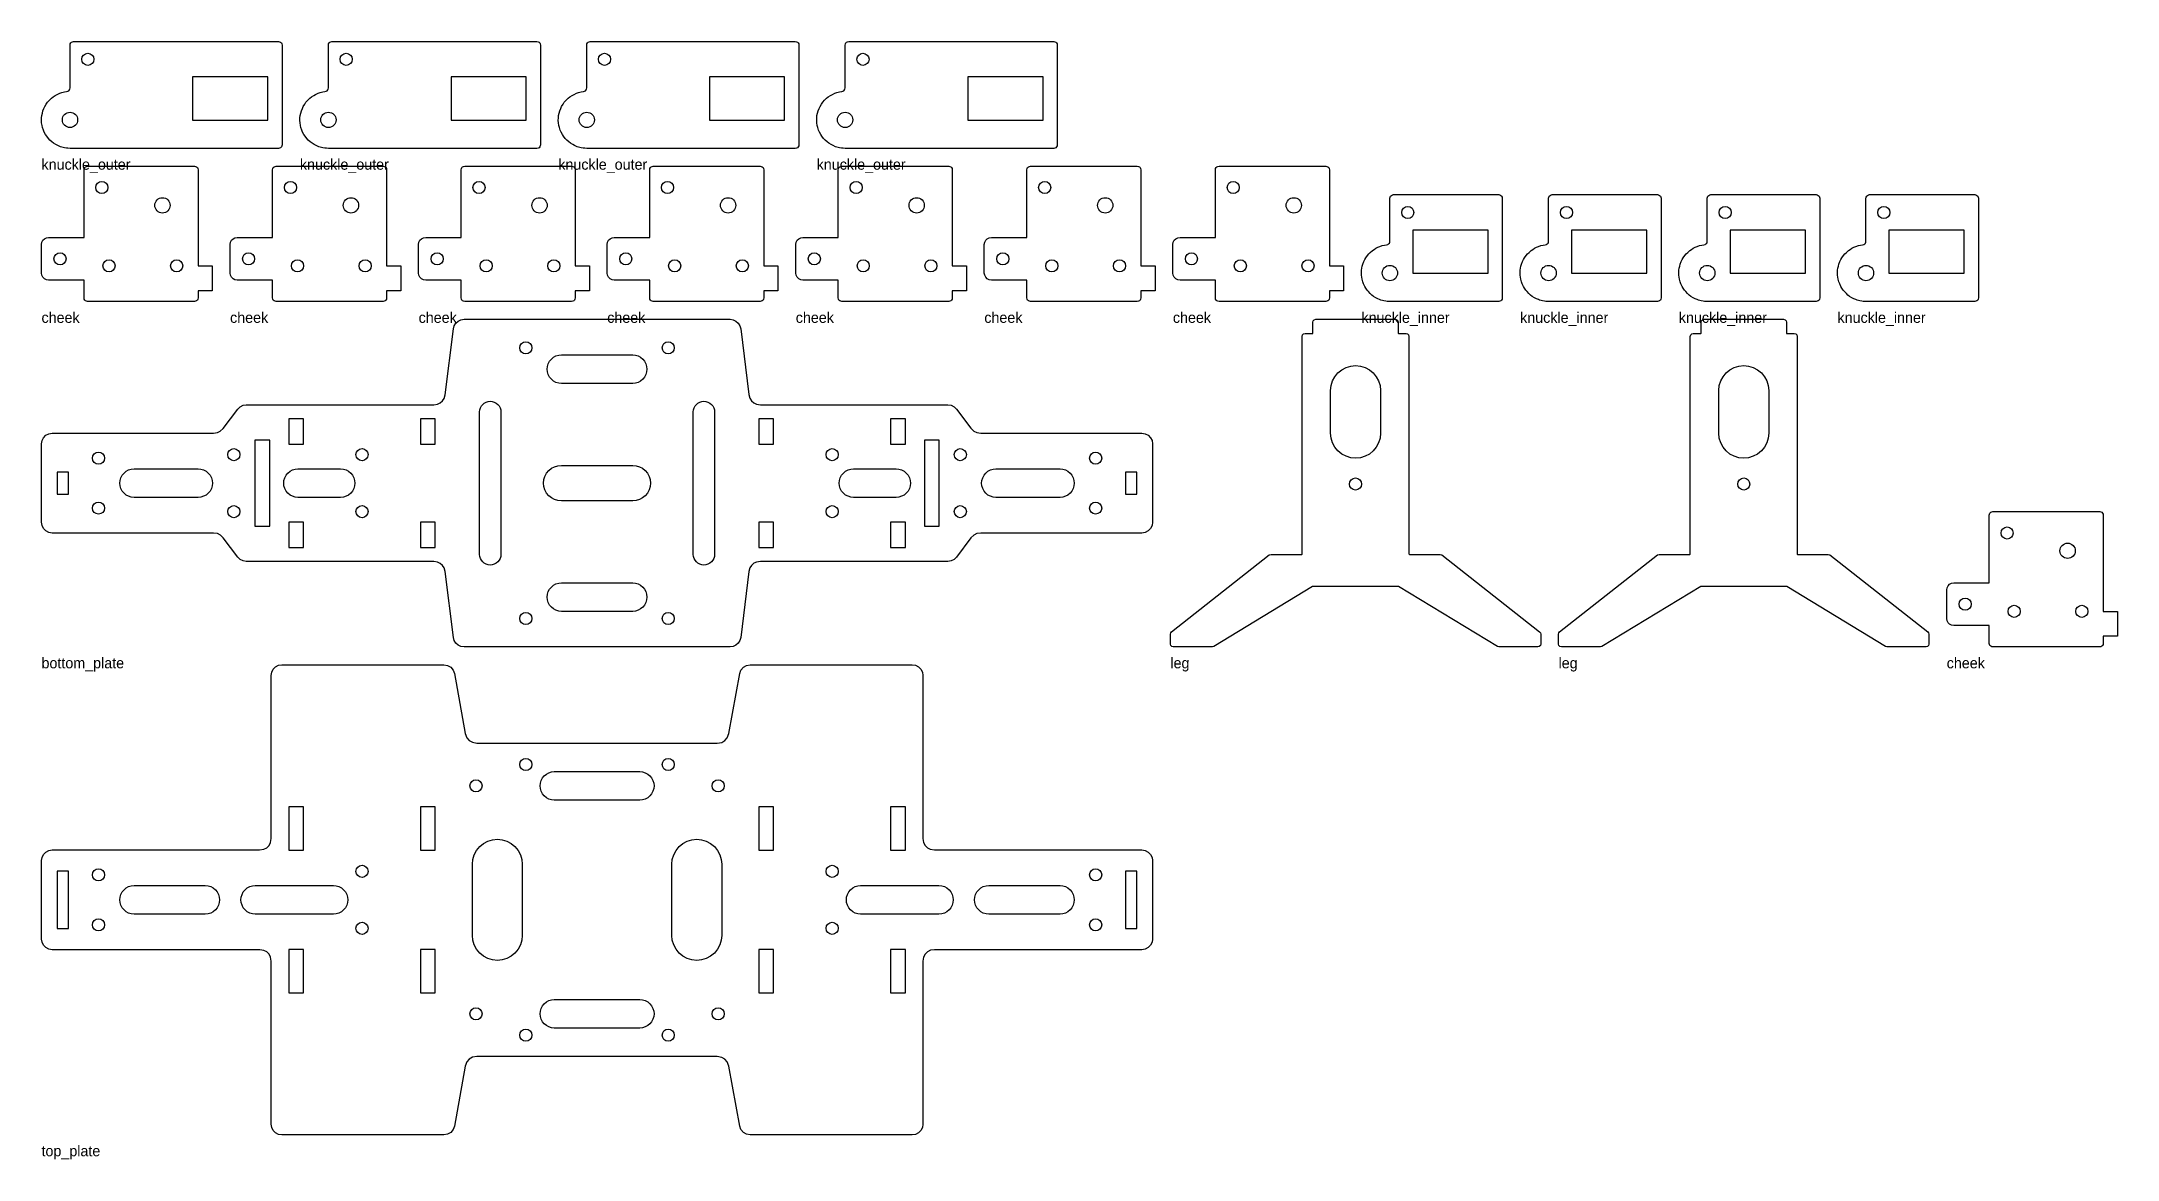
# Model space of a CAD drawing. Header units: millimetres. Extents: x 0 to 583, y -7 to 307.
import ezdxf

# ---------------------------------------------------------------- set-up
doc = ezdxf.new("R2010")
doc.units = ezdxf.units.MM
for name, color, linetype in [('CUT_INNER', 5, 'Continuous'), ('CUT_OUTER', 1, 'Continuous'), ('NOTES', 7, 'Continuous')]:
    doc.layers.add(name, color=color, linetype=linetype)

msp = doc.modelspace()

# ---------------------------------------------------------------- linework, layer by layer
at = {"layer": 'CUT_INNER'}
for points in [[(63.56, 284.93), (63.56, 297.07), (42.44, 297.07), (42.44, 284.93)], [(136.12, 284.93), (136.12, 297.07), (115, 297.07), (115, 284.93)], [(208.67, 284.93), (208.67, 297.07), (187.55, 297.07), (187.55, 284.93)], [(281.23, 284.93), (281.23, 297.07), (260.11, 297.07), (260.11, 284.93)], [(406.21, 241.93), (406.21, 254.07), (385.09, 254.07), (385.09, 241.93)], [(450.77, 241.93), (450.77, 254.07), (429.65, 254.07), (429.65, 241.93)], [(495.33, 241.93), (495.33, 254.07), (474.21, 254.07), (474.21, 241.93)], [(539.89, 241.93), (539.89, 254.07), (518.77, 254.07), (518.77, 241.93)], [(166, 219), (166.78, 218.92), (167.53, 218.7), (168.22, 218.33), (168.83, 217.83), (169.33, 217.22), (169.7, 216.53), (169.92, 215.78), (170, 215), (169.92, 214.22), (169.7, 213.47), (169.33, 212.78), (168.83, 212.17), (168.22, 211.67), (167.53, 211.3), (166.78, 211.08), (166, 211), (146, 211), (145.22, 211.08), (144.47, 211.3), (143.78, 211.67), (143.17, 212.17), (142.67, 212.78), (142.3, 213.47), (142.08, 214.22), (142, 215), (142.08, 215.78), (142.3, 216.53), (142.67, 217.22), (143.17, 217.83), (143.78, 218.33), (144.47, 218.7), (145.22, 218.92), (146, 219)], [(362, 209), (362.13, 210.37), (362.53, 211.68), (363.18, 212.89), (364.05, 213.95), (365.11, 214.82), (366.32, 215.47), (367.63, 215.87), (369, 216), (370.37, 215.87), (371.68, 215.47), (372.89, 214.82), (373.95, 213.95), (374.82, 212.89), (375.47, 211.68), (375.87, 210.37), (376, 209), (376, 197), (375.87, 195.63), (375.47, 194.32), (374.82, 193.11), (373.95, 192.05), (372.89, 191.18), (371.68, 190.53), (370.37, 190.13), (369, 190), (367.63, 190.13), (366.32, 190.53), (365.11, 191.18), (364.05, 192.05), (363.18, 193.11), (362.53, 194.32), (362.13, 195.63), (362, 197)], [(471, 209), (471.13, 210.37), (471.53, 211.68), (472.18, 212.89), (473.05, 213.95), (474.11, 214.82), (475.32, 215.47), (476.63, 215.87), (478, 216), (479.37, 215.87), (480.68, 215.47), (481.89, 214.82), (482.95, 213.95), (483.82, 212.89), (484.47, 211.68), (484.87, 210.37), (485, 209), (485, 197), (484.87, 195.63), (484.47, 194.32), (483.82, 193.11), (482.95, 192.05), (481.89, 191.18), (480.68, 190.53), (479.37, 190.13), (478, 190), (476.63, 190.13), (475.32, 190.53), (474.11, 191.18), (473.05, 192.05), (472.18, 193.11), (471.53, 194.32), (471.13, 195.63), (471, 197)], [(123, 203), (123.06, 203.59), (123.23, 204.15), (123.51, 204.67), (123.88, 205.12), (124.33, 205.49), (124.85, 205.77), (125.41, 205.94), (126, 206), (126.59, 205.94), (127.15, 205.77), (127.67, 205.49), (128.12, 205.12), (128.49, 204.67), (128.77, 204.15), (128.94, 203.59), (129, 203), (129, 163), (128.94, 162.41), (128.77, 161.85), (128.49, 161.33), (128.12, 160.88), (127.67, 160.51), (127.15, 160.23), (126.59, 160.06), (126, 160), (125.41, 160.06), (124.85, 160.23), (124.33, 160.51), (123.88, 160.88), (123.51, 161.33), (123.23, 161.85), (123.06, 162.41), (123, 163)], [(183, 203), (183.06, 203.59), (183.23, 204.15), (183.51, 204.67), (183.88, 205.12), (184.33, 205.49), (184.85, 205.77), (185.41, 205.94), (186, 206), (186.59, 205.94), (187.15, 205.77), (187.67, 205.49), (188.12, 205.12), (188.49, 204.67), (188.77, 204.15), (188.94, 203.59), (189, 203), (189, 163), (188.94, 162.41), (188.77, 161.85), (188.49, 161.33), (188.12, 160.88), (187.67, 160.51), (187.15, 160.23), (186.59, 160.06), (186, 160), (185.41, 160.06), (184.85, 160.23), (184.33, 160.51), (183.88, 160.88), (183.51, 161.33), (183.23, 161.85), (183.06, 162.41), (183, 163)], [(73.58, 193.93), (73.58, 201.07), (69.42, 201.07), (69.42, 193.93)], [(110.58, 193.93), (110.58, 201.07), (106.42, 201.07), (106.42, 193.93)], [(205.57, 193.93), (205.57, 201.07), (201.43, 201.07), (201.43, 193.93)], [(242.57, 193.93), (242.57, 201.07), (238.43, 201.07), (238.43, 193.93)], [(64.08, 170.93), (64.08, 195.07), (59.92, 195.07), (59.92, 170.93)], [(252.07, 170.93), (252.07, 195.07), (247.93, 195.07), (247.93, 170.93)], [(26, 179), (25.22, 179.08), (24.47, 179.3), (23.78, 179.67), (23.17, 180.17), (22.67, 180.78), (22.3, 181.47), (22.08, 182.22), (22, 183), (22.08, 183.78), (22.3, 184.53), (22.67, 185.22), (23.17, 185.83), (23.78, 186.33), (24.47, 186.7), (25.22, 186.92), (26, 187), (44, 187), (44.78, 186.92), (45.53, 186.7), (46.22, 186.33), (46.83, 185.83), (47.33, 185.22), (47.7, 184.53), (47.92, 183.78), (48, 183), (47.92, 182.22), (47.7, 181.47), (47.33, 180.78), (46.83, 180.17), (46.22, 179.67), (45.53, 179.3), (44.78, 179.08), (44, 179)], [(72, 179), (71.22, 179.08), (70.47, 179.3), (69.78, 179.67), (69.17, 180.17), (68.67, 180.78), (68.3, 181.47), (68.08, 182.22), (68, 183), (68.08, 183.78), (68.3, 184.53), (68.67, 185.22), (69.17, 185.83), (69.78, 186.33), (70.47, 186.7), (71.22, 186.92), (72, 187), (84, 187), (84.78, 186.92), (85.53, 186.7), (86.22, 186.33), (86.83, 185.83), (87.33, 185.22), (87.7, 184.53), (87.92, 183.78), (88, 183), (87.92, 182.22), (87.7, 181.47), (87.33, 180.78), (86.83, 180.17), (86.22, 179.67), (85.53, 179.3), (84.78, 179.08), (84, 179)], [(166, 188), (166.98, 187.9), (167.91, 187.62), (168.78, 187.16), (169.54, 186.54), (170.16, 185.78), (170.62, 184.91), (170.9, 183.98), (171, 183), (170.9, 182.02), (170.62, 181.09), (170.16, 180.22), (169.54, 179.46), (168.78, 178.84), (167.91, 178.38), (166.98, 178.1), (166, 178), (146, 178), (145.02, 178.1), (144.09, 178.38), (143.22, 178.84), (142.46, 179.46), (141.84, 180.22), (141.38, 181.09), (141.1, 182.02), (141, 183), (141.1, 183.98), (141.38, 184.91), (141.84, 185.78), (142.46, 186.54), (143.22, 187.16), (144.09, 187.62), (145.02, 187.9), (146, 188)], [(240, 187), (240.78, 186.92), (241.53, 186.7), (242.22, 186.33), (242.83, 185.83), (243.33, 185.22), (243.7, 184.53), (243.92, 183.78), (244, 183), (243.92, 182.22), (243.7, 181.47), (243.33, 180.78), (242.83, 180.17), (242.22, 179.67), (241.53, 179.3), (240.78, 179.08), (240, 179), (228, 179), (227.22, 179.08), (226.47, 179.3), (225.78, 179.67), (225.17, 180.17), (224.67, 180.78), (224.3, 181.47), (224.08, 182.22), (224, 183), (224.08, 183.78), (224.3, 184.53), (224.67, 185.22), (225.17, 185.83), (225.78, 186.33), (226.47, 186.7), (227.22, 186.92), (228, 187)], [(286, 187), (286.78, 186.92), (287.53, 186.7), (288.22, 186.33), (288.83, 185.83), (289.33, 185.22), (289.7, 184.53), (289.92, 183.78), (290, 183), (289.92, 182.22), (289.7, 181.47), (289.33, 180.78), (288.83, 180.17), (288.22, 179.67), (287.53, 179.3), (286.78, 179.08), (286, 179), (268, 179), (267.22, 179.08), (266.47, 179.3), (265.78, 179.67), (265.17, 180.17), (264.67, 180.78), (264.3, 181.47), (264.08, 182.22), (264, 183), (264.08, 183.78), (264.3, 184.53), (264.67, 185.22), (265.17, 185.83), (265.78, 186.33), (266.47, 186.7), (267.22, 186.92), (268, 187)], [(7.57, 179.93), (7.57, 186.07), (4.43, 186.07), (4.43, 179.93)], [(307.57, 179.93), (307.57, 186.07), (304.43, 186.07), (304.43, 179.93)], [(73.58, 164.93), (73.58, 172.07), (69.42, 172.07), (69.42, 164.93)], [(110.58, 164.93), (110.58, 172.07), (106.42, 172.07), (106.42, 164.93)], [(205.57, 164.93), (205.57, 172.07), (201.43, 172.07), (201.43, 164.93)], [(242.57, 164.93), (242.57, 172.07), (238.43, 172.07), (238.43, 164.93)], [(166, 155), (166.78, 154.92), (167.53, 154.7), (168.22, 154.33), (168.83, 153.83), (169.33, 153.22), (169.7, 152.53), (169.92, 151.78), (170, 151), (169.92, 150.22), (169.7, 149.47), (169.33, 148.78), (168.83, 148.17), (168.22, 147.67), (167.53, 147.3), (166.78, 147.08), (166, 147), (146, 147), (145.22, 147.08), (144.47, 147.3), (143.78, 147.67), (143.17, 148.17), (142.67, 148.78), (142.3, 149.47), (142.08, 150.22), (142, 151), (142.08, 151.78), (142.3, 152.53), (142.67, 153.22), (143.17, 153.83), (143.78, 154.33), (144.47, 154.7), (145.22, 154.92), (146, 155)], [(168, 102), (168.78, 101.92), (169.53, 101.7), (170.22, 101.33), (170.83, 100.83), (171.33, 100.22), (171.7, 99.53), (171.92, 98.78), (172, 98), (171.92, 97.22), (171.7, 96.47), (171.33, 95.78), (170.83, 95.17), (170.22, 94.67), (169.53, 94.3), (168.78, 94.08), (168, 94), (144, 94), (143.22, 94.08), (142.47, 94.3), (141.78, 94.67), (141.17, 95.17), (140.67, 95.78), (140.3, 96.47), (140.08, 97.22), (140, 98), (140.08, 98.78), (140.3, 99.53), (140.67, 100.22), (141.17, 100.83), (141.78, 101.33), (142.47, 101.7), (143.22, 101.92), (144, 102)], [(73.58, 79.92), (73.58, 92.08), (69.42, 92.08), (69.42, 79.92)], [(110.58, 79.92), (110.58, 92.08), (106.42, 92.08), (106.42, 79.92)], [(205.57, 79.92), (205.57, 92.08), (201.43, 92.08), (201.43, 79.92)], [(242.57, 79.92), (242.57, 92.08), (238.43, 92.08), (238.43, 79.92)], [(121, 76), (121.13, 77.37), (121.53, 78.68), (122.18, 79.89), (123.05, 80.95), (124.11, 81.82), (125.32, 82.47), (126.63, 82.87), (128, 83), (129.37, 82.87), (130.68, 82.47), (131.89, 81.82), (132.95, 80.95), (133.82, 79.89), (134.47, 78.68), (134.87, 77.37), (135, 76), (135, 56), (134.87, 54.63), (134.47, 53.32), (133.82, 52.11), (132.95, 51.05), (131.89, 50.18), (130.68, 49.53), (129.37, 49.13), (128, 49), (126.63, 49.13), (125.32, 49.53), (124.11, 50.18), (123.05, 51.05), (122.18, 52.11), (121.53, 53.32), (121.13, 54.63), (121, 56)], [(177, 76), (177.13, 77.37), (177.53, 78.68), (178.18, 79.89), (179.05, 80.95), (180.11, 81.82), (181.32, 82.47), (182.63, 82.87), (184, 83), (185.37, 82.87), (186.68, 82.47), (187.89, 81.82), (188.95, 80.95), (189.82, 79.89), (190.47, 78.68), (190.87, 77.37), (191, 76), (191, 56), (190.87, 54.63), (190.47, 53.32), (189.82, 52.11), (188.95, 51.05), (187.89, 50.18), (186.68, 49.53), (185.37, 49.13), (184, 49), (182.63, 49.13), (181.32, 49.53), (180.11, 50.18), (179.05, 51.05), (178.18, 52.11), (177.53, 53.32), (177.13, 54.63), (177, 56)], [(7.57, 57.92), (7.57, 74.08), (4.43, 74.08), (4.43, 57.92)], [(26, 62), (25.22, 62.08), (24.47, 62.3), (23.78, 62.67), (23.17, 63.17), (22.67, 63.78), (22.3, 64.47), (22.08, 65.22), (22, 66), (22.08, 66.78), (22.3, 67.53), (22.67, 68.22), (23.17, 68.83), (23.78, 69.33), (24.47, 69.7), (25.22, 69.92), (26, 70), (46, 70), (46.78, 69.92), (47.53, 69.7), (48.22, 69.33), (48.83, 68.83), (49.33, 68.22), (49.7, 67.53), (49.92, 66.78), (50, 66), (49.92, 65.22), (49.7, 64.47), (49.33, 63.78), (48.83, 63.17), (48.22, 62.67), (47.53, 62.3), (46.78, 62.08), (46, 62)], [(60, 62), (59.22, 62.08), (58.47, 62.3), (57.78, 62.67), (57.17, 63.17), (56.67, 63.78), (56.3, 64.47), (56.08, 65.22), (56, 66), (56.08, 66.78), (56.3, 67.53), (56.67, 68.22), (57.17, 68.83), (57.78, 69.33), (58.47, 69.7), (59.22, 69.92), (60, 70), (82, 70), (82.78, 69.92), (83.53, 69.7), (84.22, 69.33), (84.83, 68.83), (85.33, 68.22), (85.7, 67.53), (85.92, 66.78), (86, 66), (85.92, 65.22), (85.7, 64.47), (85.33, 63.78), (84.83, 63.17), (84.22, 62.67), (83.53, 62.3), (82.78, 62.08), (82, 62)], [(252, 70), (252.78, 69.92), (253.53, 69.7), (254.22, 69.33), (254.83, 68.83), (255.33, 68.22), (255.7, 67.53), (255.92, 66.78), (256, 66), (255.92, 65.22), (255.7, 64.47), (255.33, 63.78), (254.83, 63.17), (254.22, 62.67), (253.53, 62.3), (252.78, 62.08), (252, 62), (230, 62), (229.22, 62.08), (228.47, 62.3), (227.78, 62.67), (227.17, 63.17), (226.67, 63.78), (226.3, 64.47), (226.08, 65.22), (226, 66), (226.08, 66.78), (226.3, 67.53), (226.67, 68.22), (227.17, 68.83), (227.78, 69.33), (228.47, 69.7), (229.22, 69.92), (230, 70)], [(286, 70), (286.78, 69.92), (287.53, 69.7), (288.22, 69.33), (288.83, 68.83), (289.33, 68.22), (289.7, 67.53), (289.92, 66.78), (290, 66), (289.92, 65.22), (289.7, 64.47), (289.33, 63.78), (288.83, 63.17), (288.22, 62.67), (287.53, 62.3), (286.78, 62.08), (286, 62), (266, 62), (265.22, 62.08), (264.47, 62.3), (263.78, 62.67), (263.17, 63.17), (262.67, 63.78), (262.3, 64.47), (262.08, 65.22), (262, 66), (262.08, 66.78), (262.3, 67.53), (262.67, 68.22), (263.17, 68.83), (263.78, 69.33), (264.47, 69.7), (265.22, 69.92), (266, 70)], [(307.57, 57.92), (307.57, 74.08), (304.43, 74.08), (304.43, 57.92)], [(73.58, 39.92), (73.58, 52.08), (69.42, 52.08), (69.42, 39.92)], [(110.58, 39.92), (110.58, 52.08), (106.42, 52.08), (106.42, 39.92)], [(205.57, 39.92), (205.57, 52.08), (201.43, 52.08), (201.43, 39.92)], [(242.57, 39.92), (242.57, 52.08), (238.43, 52.08), (238.43, 39.92)], [(168, 38), (168.78, 37.92), (169.53, 37.7), (170.22, 37.33), (170.83, 36.83), (171.33, 36.22), (171.7, 35.53), (171.92, 34.78), (172, 34), (171.92, 33.22), (171.7, 32.47), (171.33, 31.78), (170.83, 31.17), (170.22, 30.67), (169.53, 30.3), (168.78, 30.08), (168, 30), (144, 30), (143.22, 30.08), (142.47, 30.3), (141.78, 30.67), (141.17, 31.17), (140.67, 31.78), (140.3, 32.47), (140.08, 33.22), (140, 34), (140.08, 34.78), (140.3, 35.53), (140.67, 36.22), (141.17, 36.83), (141.78, 37.33), (142.47, 37.7), (143.22, 37.92), (144, 38)]]:
    msp.add_lwpolyline(points, close=True, dxfattribs=at)
for centre, radius in [((13, 302), 1.7), ((85.56, 302), 1.7), ((158.11, 302), 1.7), ((230.67, 302), 1.7), ((8, 285), 2.15), ((80.56, 285), 2.15), ((153.11, 285), 2.15), ((225.67, 285), 2.15), ((16.95, 266), 1.7), ((33.95, 261), 2.15), ((69.9, 266), 1.7), ((86.9, 261), 2.15), ((122.85, 266), 1.7), ((139.85, 261), 2.15), ((175.8, 266), 1.7), ((192.8, 261), 2.15), ((228.75, 266), 1.7), ((245.75, 261), 2.15), ((281.7, 266), 1.7), ((298.7, 261), 2.15), ((334.65, 266), 1.7), ((351.65, 261), 2.15), ((383.65, 259), 1.7), ((428.21, 259), 1.7), ((472.77, 259), 1.7), ((517.33, 259), 1.7), ((5.2, 246), 1.7), ((18.95, 244), 1.7), ((37.95, 244), 1.7), ((58.15, 246), 1.7), ((71.9, 244), 1.7), ((90.9, 244), 1.7), ((111.1, 246), 1.7), ((124.85, 244), 1.7), ((143.85, 244), 1.7), ((164.05, 246), 1.7), ((177.8, 244), 1.7), ((196.8, 244), 1.7), ((217, 246), 1.7), ((230.75, 244), 1.7), ((249.75, 244), 1.7), ((269.95, 246), 1.7), ((283.7, 244), 1.7), ((302.7, 244), 1.7), ((322.9, 246), 1.7), ((336.65, 244), 1.7), ((355.65, 244), 1.7), ((378.65, 242), 2.15), ((423.21, 242), 2.15), ((467.77, 242), 2.15), ((512.33, 242), 2.15), ((136, 221), 1.7), ((176, 221), 1.7), ((54, 191), 1.7), ((90, 191), 1.7), ((222, 191), 1.7), ((258, 191), 1.7), ((16, 190), 1.7), ((296, 190), 1.7), ((369, 182.75), 1.7), ((478, 182.75), 1.7), ((16, 176), 1.7), ((54, 175), 1.7), ((90, 175), 1.7), ((222, 175), 1.7), ((258, 175), 1.7), ((296, 176), 1.7), ((551.95, 169), 1.7), ((568.95, 164), 2.15), ((136, 145), 1.7), ((176, 145), 1.7), ((540.2, 149), 1.7), ((553.95, 147), 1.7), ((572.95, 147), 1.7), ((136, 104), 1.7), ((176, 104), 1.7), ((122, 98), 1.7), ((190, 98), 1.7), ((16, 73), 1.7), ((90, 74), 1.7), ((222, 74), 1.7), ((296, 73), 1.7), ((16, 59), 1.7), ((90, 58), 1.7), ((222, 58), 1.7), ((296, 59), 1.7), ((122, 34), 1.7), ((190, 34), 1.7), ((136, 28), 1.7), ((176, 28), 1.7)]:
    msp.add_circle(centre, radius, dxfattribs=at)
at = {"layer": 'CUT_OUTER'}
for points in [[(7.04, 292.94), (7.39, 293.03), (7.63, 293.18), (7.82, 293.4), (7.95, 293.66), (8, 294.02), (8, 306), (8.05, 306.31), (8.19, 306.59), (8.41, 306.81), (8.69, 306.95), (9, 307), (66.56, 307), (66.87, 306.95), (67.15, 306.81), (67.37, 306.59), (67.51, 306.31), (67.56, 306), (67.56, 278), (67.51, 277.69), (67.37, 277.41), (67.15, 277.19), (66.87, 277.05), (66.56, 277), (8.01, 277), (7.42, 277.02), (7.01, 277.06), (6.45, 277.15), (6.04, 277.24), (5.31, 277.46), (4.59, 277.76), (4.04, 278.05), (3.4, 278.45), (2.91, 278.82), (2.35, 279.33), (1.93, 279.78), (1.46, 280.38), (1.13, 280.9), (0.77, 281.57), (0.53, 282.13), (0.29, 282.85), (0.15, 283.45), (0.04, 284.2), (0, 284.82), (0.02, 285.58), (0.09, 286.19), (0.23, 286.93), (0.41, 287.52), (0.68, 288.23), (0.95, 288.78), (1.34, 289.43), (1.7, 289.93), (2.21, 290.53), (2.76, 291.05), (3.24, 291.43), (3.87, 291.86), (4.41, 292.15), (5.11, 292.46), (5.69, 292.66), (6.43, 292.84)], [(79.59, 292.94), (79.94, 293.03), (80.19, 293.18), (80.38, 293.4), (80.5, 293.66), (80.56, 294.02), (80.56, 306), (80.6, 306.31), (80.75, 306.59), (80.97, 306.81), (81.25, 306.95), (81.56, 307), (139.12, 307), (139.43, 306.95), (139.7, 306.81), (139.93, 306.59), (140.07, 306.31), (140.12, 306), (140.12, 278), (140.07, 277.69), (139.93, 277.41), (139.7, 277.19), (139.43, 277.05), (139.12, 277), (80.57, 277), (79.98, 277.02), (79.56, 277.06), (79.01, 277.15), (78.6, 277.24), (77.87, 277.46), (77.15, 277.76), (76.6, 278.05), (75.96, 278.45), (75.47, 278.82), (74.91, 279.33), (74.49, 279.78), (74.02, 280.38), (73.69, 280.9), (73.33, 281.57), (73.09, 282.13), (72.85, 282.85), (72.71, 283.45), (72.6, 284.2), (72.56, 284.82), (72.58, 285.58), (72.64, 286.19), (72.79, 286.93), (72.96, 287.52), (73.24, 288.23), (73.51, 288.78), (73.9, 289.43), (74.26, 289.93), (74.77, 290.53), (75.32, 291.05), (75.8, 291.43), (76.43, 291.86), (76.97, 292.15), (77.67, 292.46), (78.25, 292.66), (78.98, 292.84)], [(152.15, 292.94), (152.5, 293.03), (152.75, 293.18), (152.94, 293.4), (153.06, 293.66), (153.11, 294.02), (153.11, 306), (153.16, 306.31), (153.3, 306.59), (153.53, 306.81), (153.8, 306.95), (154.11, 307), (211.67, 307), (211.98, 306.95), (212.26, 306.81), (212.48, 306.59), (212.63, 306.31), (212.67, 306), (212.67, 278), (212.63, 277.69), (212.48, 277.41), (212.26, 277.19), (211.98, 277.05), (211.67, 277), (153.13, 277), (152.54, 277.02), (152.12, 277.06), (151.57, 277.15), (151.16, 277.24), (150.43, 277.46), (149.7, 277.76), (149.16, 278.05), (148.52, 278.45), (148.03, 278.82), (147.47, 279.33), (147.05, 279.78), (146.58, 280.38), (146.25, 280.9), (145.89, 281.57), (145.65, 282.13), (145.41, 282.85), (145.27, 283.45), (145.15, 284.2), (145.12, 284.82), (145.13, 285.58), (145.2, 286.19), (145.35, 286.93), (145.52, 287.52), (145.8, 288.23), (146.06, 288.78), (146.46, 289.43), (146.81, 289.93), (147.33, 290.53), (147.88, 291.05), (148.36, 291.43), (148.99, 291.86), (149.53, 292.15), (150.22, 292.46), (150.8, 292.66), (151.54, 292.84)], [(224.71, 292.94), (225.06, 293.03), (225.3, 293.18), (225.5, 293.4), (225.62, 293.66), (225.67, 294.02), (225.67, 306), (225.72, 306.31), (225.86, 306.59), (226.08, 306.81), (226.36, 306.95), (226.67, 307), (284.23, 307), (284.54, 306.95), (284.82, 306.81), (285.04, 306.59), (285.18, 306.31), (285.23, 306), (285.23, 278), (285.18, 277.69), (285.04, 277.41), (284.82, 277.19), (284.54, 277.05), (284.23, 277), (225.68, 277), (225.1, 277.02), (224.68, 277.06), (224.12, 277.15), (223.72, 277.24), (222.99, 277.46), (222.26, 277.76), (221.72, 278.05), (221.08, 278.45), (220.59, 278.82), (220.02, 279.33), (219.61, 279.78), (219.14, 280.38), (218.8, 280.9), (218.45, 281.57), (218.2, 282.13), (217.97, 282.85), (217.82, 283.45), (217.71, 284.2), (217.67, 284.82), (217.69, 285.58), (217.76, 286.19), (217.91, 286.93), (218.08, 287.52), (218.35, 288.23), (218.62, 288.78), (219.01, 289.43), (219.37, 289.93), (219.89, 290.53), (220.44, 291.05), (220.92, 291.43), (221.55, 291.86), (222.09, 292.15), (222.78, 292.46), (223.36, 292.66), (224.1, 292.84)], [(47.95, 244), (47.95, 237), (43.95, 237), (43.95, 235), (43.9, 234.69), (43.76, 234.41), (43.54, 234.19), (43.26, 234.05), (42.95, 234), (12.95, 234), (12.64, 234.05), (12.36, 234.19), (12.14, 234.41), (12, 234.69), (11.95, 235), (11.95, 240), (2, 240), (1.38, 240.1), (0.82, 240.38), (0.38, 240.82), (0.1, 241.38), (0, 242), (0, 250), (0.1, 250.62), (0.38, 251.18), (0.82, 251.62), (1.38, 251.9), (2, 252), (11.95, 252), (11.95, 271), (12, 271.31), (12.14, 271.59), (12.36, 271.81), (12.64, 271.95), (12.95, 272), (42.95, 272), (43.26, 271.95), (43.54, 271.81), (43.76, 271.59), (43.9, 271.31), (43.95, 271), (43.95, 244)], [(100.9, 244), (100.9, 237), (96.9, 237), (96.9, 235), (96.85, 234.69), (96.71, 234.41), (96.49, 234.19), (96.21, 234.05), (95.9, 234), (65.9, 234), (65.59, 234.05), (65.31, 234.19), (65.09, 234.41), (64.95, 234.69), (64.9, 235), (64.9, 240), (54.95, 240), (54.33, 240.1), (53.77, 240.38), (53.33, 240.82), (53.05, 241.38), (52.95, 242), (52.95, 250), (53.05, 250.62), (53.33, 251.18), (53.77, 251.62), (54.33, 251.9), (54.95, 252), (64.9, 252), (64.9, 271), (64.95, 271.31), (65.09, 271.59), (65.31, 271.81), (65.59, 271.95), (65.9, 272), (95.9, 272), (96.21, 271.95), (96.49, 271.81), (96.71, 271.59), (96.85, 271.31), (96.9, 271), (96.9, 244)], [(153.85, 244), (153.85, 237), (149.85, 237), (149.85, 235), (149.8, 234.69), (149.66, 234.41), (149.44, 234.19), (149.16, 234.05), (148.85, 234), (118.85, 234), (118.54, 234.05), (118.26, 234.19), (118.04, 234.41), (117.9, 234.69), (117.85, 235), (117.85, 240), (107.9, 240), (107.28, 240.1), (106.72, 240.38), (106.28, 240.82), (106, 241.38), (105.9, 242), (105.9, 250), (106, 250.62), (106.28, 251.18), (106.72, 251.62), (107.28, 251.9), (107.9, 252), (117.85, 252), (117.85, 271), (117.9, 271.31), (118.04, 271.59), (118.26, 271.81), (118.54, 271.95), (118.85, 272), (148.85, 272), (149.16, 271.95), (149.44, 271.81), (149.66, 271.59), (149.8, 271.31), (149.85, 271), (149.85, 244)], [(206.8, 244), (206.8, 237), (202.8, 237), (202.8, 235), (202.75, 234.69), (202.61, 234.41), (202.39, 234.19), (202.11, 234.05), (201.8, 234), (171.8, 234), (171.49, 234.05), (171.21, 234.19), (170.99, 234.41), (170.85, 234.69), (170.8, 235), (170.8, 240), (160.85, 240), (160.23, 240.1), (159.67, 240.38), (159.23, 240.82), (158.95, 241.38), (158.85, 242), (158.85, 250), (158.95, 250.62), (159.23, 251.18), (159.67, 251.62), (160.23, 251.9), (160.85, 252), (170.8, 252), (170.8, 271), (170.85, 271.31), (170.99, 271.59), (171.21, 271.81), (171.49, 271.95), (171.8, 272), (201.8, 272), (202.11, 271.95), (202.39, 271.81), (202.61, 271.59), (202.75, 271.31), (202.8, 271), (202.8, 244)], [(259.75, 244), (259.75, 237), (255.75, 237), (255.75, 235), (255.7, 234.69), (255.56, 234.41), (255.34, 234.19), (255.06, 234.05), (254.75, 234), (224.75, 234), (224.44, 234.05), (224.16, 234.19), (223.94, 234.41), (223.8, 234.69), (223.75, 235), (223.75, 240), (213.8, 240), (213.18, 240.1), (212.62, 240.38), (212.18, 240.82), (211.9, 241.38), (211.8, 242), (211.8, 250), (211.9, 250.62), (212.18, 251.18), (212.62, 251.62), (213.18, 251.9), (213.8, 252), (223.75, 252), (223.75, 271), (223.8, 271.31), (223.94, 271.59), (224.16, 271.81), (224.44, 271.95), (224.75, 272), (254.75, 272), (255.06, 271.95), (255.34, 271.81), (255.56, 271.59), (255.7, 271.31), (255.75, 271), (255.75, 244)], [(312.7, 244), (312.7, 237), (308.7, 237), (308.7, 235), (308.65, 234.69), (308.51, 234.41), (308.29, 234.19), (308.01, 234.05), (307.7, 234), (277.7, 234), (277.39, 234.05), (277.11, 234.19), (276.89, 234.41), (276.75, 234.69), (276.7, 235), (276.7, 240), (266.75, 240), (266.13, 240.1), (265.57, 240.38), (265.13, 240.82), (264.85, 241.38), (264.75, 242), (264.75, 250), (264.85, 250.62), (265.13, 251.18), (265.57, 251.62), (266.13, 251.9), (266.75, 252), (276.7, 252), (276.7, 271), (276.75, 271.31), (276.89, 271.59), (277.11, 271.81), (277.39, 271.95), (277.7, 272), (307.7, 272), (308.01, 271.95), (308.29, 271.81), (308.51, 271.59), (308.65, 271.31), (308.7, 271), (308.7, 244)], [(365.65, 244), (365.65, 237), (361.65, 237), (361.65, 235), (361.6, 234.69), (361.46, 234.41), (361.24, 234.19), (360.96, 234.05), (360.65, 234), (330.65, 234), (330.34, 234.05), (330.06, 234.19), (329.84, 234.41), (329.7, 234.69), (329.65, 235), (329.65, 240), (319.7, 240), (319.08, 240.1), (318.52, 240.38), (318.08, 240.82), (317.8, 241.38), (317.7, 242), (317.7, 250), (317.8, 250.62), (318.08, 251.18), (318.52, 251.62), (319.08, 251.9), (319.7, 252), (329.65, 252), (329.65, 271), (329.7, 271.31), (329.84, 271.59), (330.06, 271.81), (330.34, 271.95), (330.65, 272), (360.65, 272), (360.96, 271.95), (361.24, 271.81), (361.46, 271.59), (361.6, 271.31), (361.65, 271), (361.65, 244)], [(377.69, 249.94), (378.04, 250.03), (378.28, 250.18), (378.48, 250.4), (378.6, 250.66), (378.65, 251.02), (378.65, 263), (378.7, 263.31), (378.84, 263.59), (379.06, 263.81), (379.34, 263.95), (379.65, 264), (409.21, 264), (409.52, 263.95), (409.8, 263.81), (410.02, 263.59), (410.16, 263.31), (410.21, 263), (410.21, 235), (410.16, 234.69), (410.02, 234.41), (409.8, 234.19), (409.52, 234.05), (409.21, 234), (378.66, 234), (378.25, 234.01), (377.85, 234.04), (377.46, 234.09), (376.91, 234.19), (376.53, 234.29), (376.13, 234.41), (375.76, 234.54), (375.24, 234.76), (374.7, 235.05), (374.05, 235.45), (373.58, 235.81), (373.12, 236.21), (372.6, 236.77), (372.23, 237.22), (371.88, 237.73), (371.59, 238.24), (371.26, 238.93), (371.05, 239.5), (370.85, 240.24), (370.74, 240.81), (370.67, 241.4), (370.65, 242.01), (370.69, 242.77), (370.77, 243.36), (370.89, 243.93), (371.06, 244.52), (371.33, 245.23), (371.6, 245.78), (371.9, 246.29), (372.34, 246.91), (372.73, 247.38), (373.14, 247.8), (373.72, 248.3), (374.2, 248.64), (374.72, 248.97), (375.24, 249.24), (375.78, 249.47), (376.5, 249.71), (377.1, 249.85)], [(422.25, 249.94), (422.6, 250.03), (422.84, 250.18), (423.04, 250.4), (423.16, 250.66), (423.21, 251.02), (423.21, 263), (423.26, 263.31), (423.4, 263.59), (423.62, 263.81), (423.9, 263.95), (424.21, 264), (453.77, 264), (454.08, 263.95), (454.36, 263.81), (454.58, 263.59), (454.72, 263.31), (454.77, 263), (454.77, 235), (454.72, 234.69), (454.58, 234.41), (454.36, 234.19), (454.08, 234.05), (453.77, 234), (423.22, 234), (422.81, 234.01), (422.41, 234.04), (422.02, 234.09), (421.47, 234.19), (421.09, 234.29), (420.69, 234.41), (420.32, 234.54), (419.8, 234.76), (419.26, 235.05), (418.61, 235.45), (418.14, 235.81), (417.68, 236.21), (417.16, 236.77), (416.79, 237.22), (416.44, 237.73), (416.15, 238.24), (415.82, 238.93), (415.61, 239.5), (415.41, 240.24), (415.3, 240.81), (415.23, 241.4), (415.21, 242.01), (415.25, 242.77), (415.33, 243.36), (415.45, 243.93), (415.62, 244.52), (415.89, 245.23), (416.16, 245.78), (416.46, 246.29), (416.9, 246.91), (417.29, 247.38), (417.7, 247.8), (418.28, 248.3), (418.76, 248.64), (419.28, 248.97), (419.8, 249.24), (420.34, 249.47), (421.06, 249.71), (421.66, 249.85)], [(466.81, 249.94), (467.16, 250.03), (467.4, 250.18), (467.6, 250.4), (467.72, 250.66), (467.77, 251.02), (467.77, 263), (467.82, 263.31), (467.96, 263.59), (468.18, 263.81), (468.46, 263.95), (468.77, 264), (498.33, 264), (498.64, 263.95), (498.92, 263.81), (499.14, 263.59), (499.28, 263.31), (499.33, 263), (499.33, 235), (499.28, 234.69), (499.14, 234.41), (498.92, 234.19), (498.64, 234.05), (498.33, 234), (467.78, 234), (467.37, 234.01), (466.97, 234.04), (466.58, 234.09), (466.03, 234.19), (465.65, 234.29), (465.25, 234.41), (464.88, 234.54), (464.36, 234.76), (463.82, 235.05), (463.17, 235.45), (462.7, 235.81), (462.25, 236.21), (461.72, 236.77), (461.35, 237.22), (461, 237.73), (460.71, 238.24), (460.38, 238.93), (460.17, 239.5), (459.97, 240.24), (459.86, 240.81), (459.79, 241.4), (459.77, 242.01), (459.81, 242.77), (459.89, 243.36), (460.01, 243.93), (460.18, 244.52), (460.45, 245.23), (460.72, 245.78), (461.02, 246.29), (461.46, 246.91), (461.85, 247.38), (462.26, 247.8), (462.84, 248.3), (463.32, 248.64), (463.84, 248.97), (464.36, 249.24), (464.9, 249.47), (465.62, 249.71), (466.22, 249.85)], [(511.37, 249.94), (511.72, 250.03), (511.96, 250.18), (512.16, 250.4), (512.28, 250.66), (512.33, 251.02), (512.33, 263), (512.38, 263.31), (512.52, 263.59), (512.74, 263.81), (513.02, 263.95), (513.33, 264), (542.89, 264), (543.2, 263.95), (543.48, 263.81), (543.7, 263.59), (543.84, 263.31), (543.89, 263), (543.89, 235), (543.84, 234.69), (543.7, 234.41), (543.48, 234.19), (543.2, 234.05), (542.89, 234), (512.34, 234), (511.93, 234.01), (511.53, 234.04), (511.14, 234.09), (510.59, 234.19), (510.21, 234.29), (509.81, 234.41), (509.44, 234.54), (508.92, 234.76), (508.38, 235.05), (507.73, 235.45), (507.26, 235.81), (506.81, 236.21), (506.28, 236.77), (505.91, 237.22), (505.56, 237.73), (505.27, 238.24), (504.94, 238.93), (504.73, 239.5), (504.53, 240.24), (504.42, 240.81), (504.35, 241.4), (504.33, 242.01), (504.37, 242.77), (504.45, 243.36), (504.57, 243.93), (504.74, 244.52), (505.01, 245.23), (505.28, 245.78), (505.58, 246.29), (506.02, 246.91), (506.41, 247.38), (506.82, 247.8), (507.4, 248.3), (507.88, 248.64), (508.4, 248.97), (508.92, 249.24), (509.46, 249.47), (510.18, 249.71), (510.78, 249.85)], [(0, 194), (0.15, 194.93), (0.57, 195.76), (1.24, 196.43), (2.07, 196.85), (3, 197), (48.26, 197), (49.4, 197.18), (50.21, 197.58), (51.03, 198.38), (55.1, 203.8), (55.76, 204.45), (56.59, 204.86), (57.5, 205), (110.13, 205), (111.19, 205.15), (111.97, 205.51), (112.61, 206.08), (113.06, 206.81), (113.35, 207.84), (115.67, 226.37), (115.9, 227.21), (116.36, 227.94), (117.01, 228.51), (117.79, 228.88), (118.65, 229), (193.35, 229), (194.21, 228.88), (194.99, 228.51), (195.64, 227.94), (196.1, 227.21), (196.33, 226.37), (198.64, 207.85), (198.93, 206.82), (199.38, 206.09), (200.02, 205.52), (200.8, 205.16), (201.86, 205.01), (254.5, 205), (255.41, 204.86), (256.24, 204.44), (256.9, 203.8), (260.96, 198.39), (261.78, 197.59), (262.6, 197.18), (263.73, 197), (309, 197), (309.93, 196.85), (310.76, 196.43), (311.43, 195.76), (311.85, 194.93), (312, 194), (312, 172), (311.85, 171.07), (311.43, 170.24), (310.76, 169.57), (309.93, 169.15), (309, 169), (263.74, 169), (262.6, 168.82), (261.79, 168.42), (260.97, 167.62), (256.9, 162.2), (256.24, 161.55), (255.41, 161.14), (254.5, 161), (201.87, 161), (200.81, 160.85), (200.03, 160.49), (199.39, 159.92), (198.94, 159.19), (198.65, 158.16), (196.33, 139.63), (196.1, 138.79), (195.64, 138.06), (194.99, 137.49), (194.21, 137.12), (193.35, 137), (118.65, 137), (117.79, 137.12), (117.01, 137.49), (116.36, 138.06), (115.9, 138.79), (115.67, 139.63), (113.36, 158.15), (113.07, 159.18), (112.62, 159.91), (111.98, 160.48), (111.2, 160.84), (110.14, 160.99), (57.5, 161), (56.59, 161.14), (55.76, 161.56), (55.1, 162.2), (51.04, 167.61), (50.22, 168.41), (49.4, 168.82), (48.27, 169), (3, 169), (2.07, 169.15), (1.24, 169.57), (0.57, 170.24), (0.15, 171.07), (0, 172)], [(353.98, 163.02), (354, 163.11), (354, 224.2), (354.11, 224.6), (354.4, 224.89), (354.8, 225), (356.89, 225), (356.98, 225.02), (357, 225.11), (357, 228.2), (357.11, 228.6), (357.4, 228.89), (357.8, 229), (380.2, 229), (380.6, 228.89), (380.89, 228.6), (381, 228.2), (381, 225.11), (381.02, 225.02), (381.11, 225), (383.2, 225), (383.6, 224.89), (383.89, 224.6), (384, 224.2), (384, 163.11), (384.02, 163.02), (384.11, 163), (392.72, 163), (393.22, 162.83), (420.69, 141.24), (420.92, 140.96), (421, 140.61), (421, 137.8), (420.89, 137.4), (420.6, 137.11), (420.2, 137), (409.22, 137), (408.81, 137.12), (381.09, 153.94), (380.89, 154), (357.11, 154), (356.91, 153.94), (329.19, 137.12), (328.78, 137), (317.8, 137), (317.4, 137.11), (317.11, 137.4), (317, 137.8), (317, 140.61), (317.08, 140.96), (317.31, 141.24), (344.78, 162.83), (345.28, 163), (353.89, 163)], [(462.98, 163.02), (463, 163.11), (463, 224.2), (463.11, 224.6), (463.4, 224.89), (463.8, 225), (465.89, 225), (465.98, 225.02), (466, 225.11), (466, 228.2), (466.11, 228.6), (466.4, 228.89), (466.8, 229), (489.2, 229), (489.6, 228.89), (489.89, 228.6), (490, 228.2), (490, 225.11), (490.02, 225.02), (490.11, 225), (492.2, 225), (492.6, 224.89), (492.89, 224.6), (493, 224.2), (493, 163.11), (493.02, 163.02), (493.11, 163), (501.72, 163), (502.22, 162.83), (529.69, 141.24), (529.92, 140.96), (530, 140.61), (530, 137.8), (529.89, 137.4), (529.6, 137.11), (529.2, 137), (518.22, 137), (517.81, 137.12), (490.09, 153.94), (489.89, 154), (466.11, 154), (465.91, 153.94), (438.19, 137.12), (437.78, 137), (426.8, 137), (426.4, 137.11), (426.11, 137.4), (426, 137.8), (426, 140.61), (426.08, 140.96), (426.31, 141.24), (453.78, 162.83), (454.28, 163), (462.89, 163)], [(582.95, 147), (582.95, 140), (578.95, 140), (578.95, 138), (578.9, 137.69), (578.76, 137.41), (578.54, 137.19), (578.26, 137.05), (577.95, 137), (547.95, 137), (547.64, 137.05), (547.36, 137.19), (547.14, 137.41), (547, 137.69), (546.95, 138), (546.95, 143), (537, 143), (536.38, 143.1), (535.82, 143.38), (535.38, 143.82), (535.1, 144.38), (535, 145), (535, 153), (535.1, 153.62), (535.38, 154.18), (535.82, 154.62), (536.38, 154.9), (537, 155), (546.95, 155), (546.95, 174), (547, 174.31), (547.14, 174.59), (547.36, 174.81), (547.64, 174.95), (547.95, 175), (577.95, 175), (578.26, 174.95), (578.54, 174.81), (578.76, 174.59), (578.9, 174.31), (578.95, 174), (578.95, 147)], [(0, 77), (0.15, 77.93), (0.57, 78.76), (1.24, 79.43), (2.07, 79.85), (3, 80), (61.25, 80), (62.41, 80.18), (63.23, 80.6), (63.89, 81.26), (64.31, 82.08), (64.49, 83.24), (64.5, 129), (64.65, 129.93), (65.07, 130.76), (65.74, 131.43), (66.57, 131.85), (67.5, 132), (113, 132), (114.02, 131.82), (114.92, 131.3), (115.59, 130.51), (115.95, 129.54), (119, 112.73), (119.45, 111.52), (120.11, 110.74), (121, 110.23), (122.26, 110.01), (189.73, 110), (191, 110.22), (191.88, 110.73), (192.54, 111.51), (192.99, 112.72), (196.05, 129.54), (196.41, 130.51), (197.08, 131.3), (197.98, 131.82), (199, 132), (244.5, 132), (245.43, 131.85), (246.26, 131.43), (246.93, 130.76), (247.35, 129.93), (247.5, 129), (247.5, 83.25), (247.68, 82.09), (248.1, 81.27), (248.76, 80.61), (249.58, 80.19), (250.74, 80.01), (309, 80), (309.93, 79.85), (310.76, 79.43), (311.43, 78.76), (311.85, 77.93), (312, 77), (312, 55), (311.85, 54.07), (311.43, 53.24), (310.76, 52.57), (309.93, 52.15), (309, 52), (250.75, 52), (249.59, 51.82), (248.77, 51.4), (248.11, 50.74), (247.69, 49.92), (247.51, 48.76), (247.5, 3), (247.35, 2.07), (246.93, 1.24), (246.26, 0.57), (245.43, 0.15), (244.5, 0), (199, 0), (197.98, 0.18), (197.08, 0.7), (196.41, 1.49), (196.05, 2.46), (193, 19.27), (192.55, 20.48), (191.89, 21.26), (191, 21.77), (189.74, 21.99), (122.27, 22), (121, 21.78), (120.12, 21.27), (119.46, 20.49), (119.01, 19.28), (115.95, 2.46), (115.59, 1.49), (114.92, 0.7), (114.02, 0.18), (113, 0), (67.5, 0), (66.57, 0.15), (65.74, 0.57), (65.07, 1.24), (64.65, 2.07), (64.5, 3), (64.5, 48.75), (64.32, 49.91), (63.9, 50.73), (63.24, 51.39), (62.42, 51.81), (61.26, 51.99), (3, 52), (2.07, 52.15), (1.24, 52.57), (0.57, 53.24), (0.15, 54.07), (0, 55)]]:
    msp.add_lwpolyline(points, close=True, dxfattribs=at)

# ---------------------------------------------------------------- texts
at = {"layer": 'NOTES'}
for s, p in [('knuckle_outer', (0, 271)), ('knuckle_outer', (72.56, 271)), ('knuckle_outer', (145.12, 271)), ('knuckle_outer', (217.67, 271)), ('cheek', (0, 228)), ('cheek', (52.95, 228)), ('cheek', (105.9, 228)), ('cheek', (158.85, 228)), ('cheek', (211.8, 228)), ('cheek', (264.75, 228)), ('cheek', (317.7, 228)), ('knuckle_inner', (370.65, 228)), ('knuckle_inner', (415.21, 228)), ('knuckle_inner', (459.77, 228)), ('knuckle_inner', (504.33, 228)), ('bottom_plate', (0, 131)), ('leg', (317, 131)), ('leg', (426, 131)), ('cheek', (535, 131)), ('top_plate', (0, -6))]:
    msp.add_text(s, height=3, dxfattribs=at).set_placement(p)

doc.saveas('drawing.dxf')
